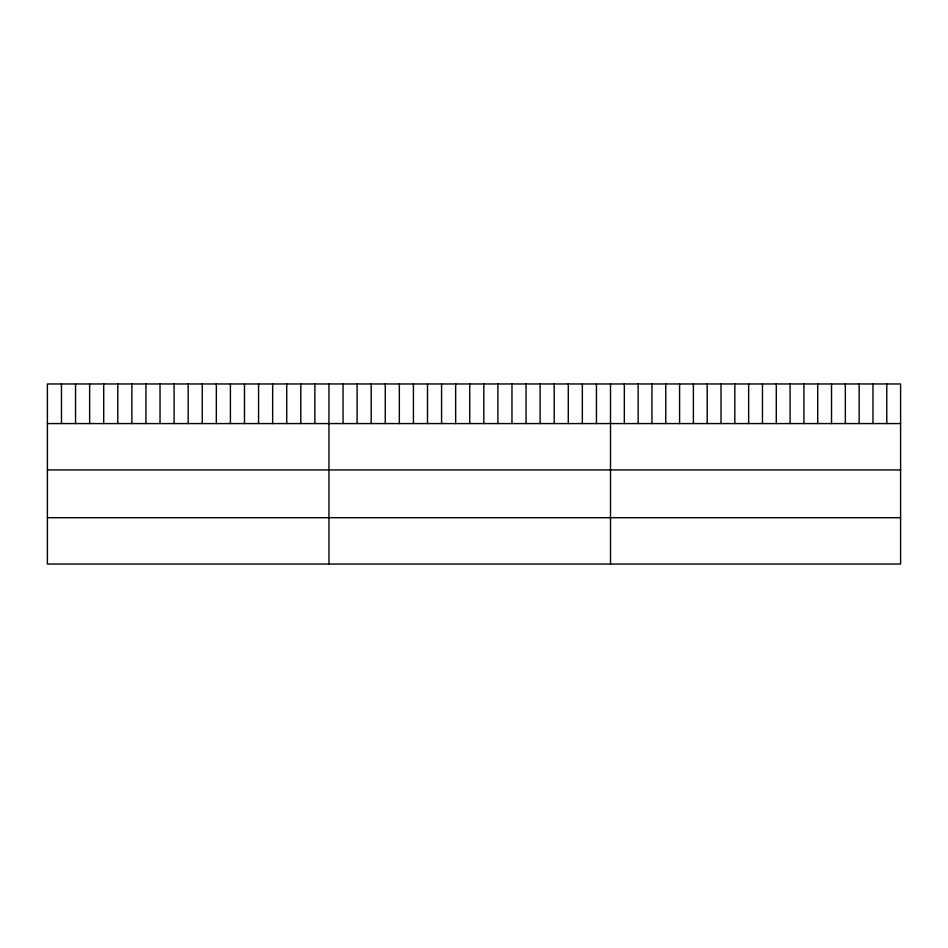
<?xml version="1.0" encoding="UTF-8"?>
<svg xmlns="http://www.w3.org/2000/svg" width="948" height="948" viewBox="0 0 948 948"><rect width="100%" height="100%" fill="white"/><g stroke="black" fill="none" stroke-linecap="round" stroke-linejoin="round"><path stroke-width="1.42" d="M900.6 423.578L900.6 564.036L47.4 564.036L47.4 383.964L900.6 383.964L900.6 423.578L47.4 423.578M47.4 469.935L900.6 469.935M47.4 517.691L900.6 517.691M886.783 383.964L886.783 423.578M872.978 383.964L872.978 423.578M859.161 383.964L859.161 423.578M845.343 383.964L845.343 423.578M831.526 383.964L831.526 423.578M817.721 383.964L817.721 423.578M803.904 383.964L803.904 423.578M790.087 383.964L790.087 423.578M776.282 383.964L776.282 423.578M762.465 383.964L762.465 423.578M748.647 383.964L748.647 423.578M734.83 383.964L734.83 423.578M721.025 383.964L721.025 423.578M707.208 383.964L707.208 423.578M693.391 383.964L693.391 423.578M679.586 383.964L679.586 423.578M665.769 383.964L665.769 423.578M651.951 383.964L651.951 423.578M638.134 383.964L638.134 423.578M624.329 383.964L624.329 423.578M610.512 383.964L610.512 564.036M596.434 383.964L596.434 423.578M582.356 383.964L582.356 423.578M568.279 383.964L568.279 423.578M554.201 383.964L554.201 423.578M540.123 383.964L540.123 423.578M526.045 383.964L526.045 423.578M511.967 383.964L511.967 423.578M497.89 383.964L497.89 423.578M483.812 383.964L483.812 423.578M469.734 383.964L469.734 423.578M455.656 383.964L455.656 423.578M441.578 383.964L441.578 423.578M427.501 383.964L427.501 423.578M413.423 383.964L413.423 423.578M399.345 383.964L399.345 423.578M385.267 383.964L385.267 423.578M371.189 383.964L371.189 423.578M357.112 383.964L357.112 423.578M343.034 383.964L343.034 423.578M328.956 383.964L328.956 564.036M314.878 383.964L314.878 423.578M300.8 383.964L300.8 423.578M286.723 383.964L286.723 423.578M272.645 383.964L272.645 423.578M258.567 383.964L258.567 423.578M244.489 383.964L244.489 423.578M230.411 383.964L230.411 423.578M216.334 383.964L216.334 423.578M202.256 383.964L202.256 423.578M188.178 383.964L188.178 423.578M174.1 383.964L174.1 423.578M160.022 383.964L160.022 423.578M145.945 383.964L145.945 423.578M131.867 383.964L131.867 423.578M117.789 383.964L117.789 423.578M103.711 383.964L103.711 423.578M89.633 383.964L89.633 423.578M75.556 383.964L75.556 423.578M61.478 383.964L61.478 423.578"/></g></svg>
